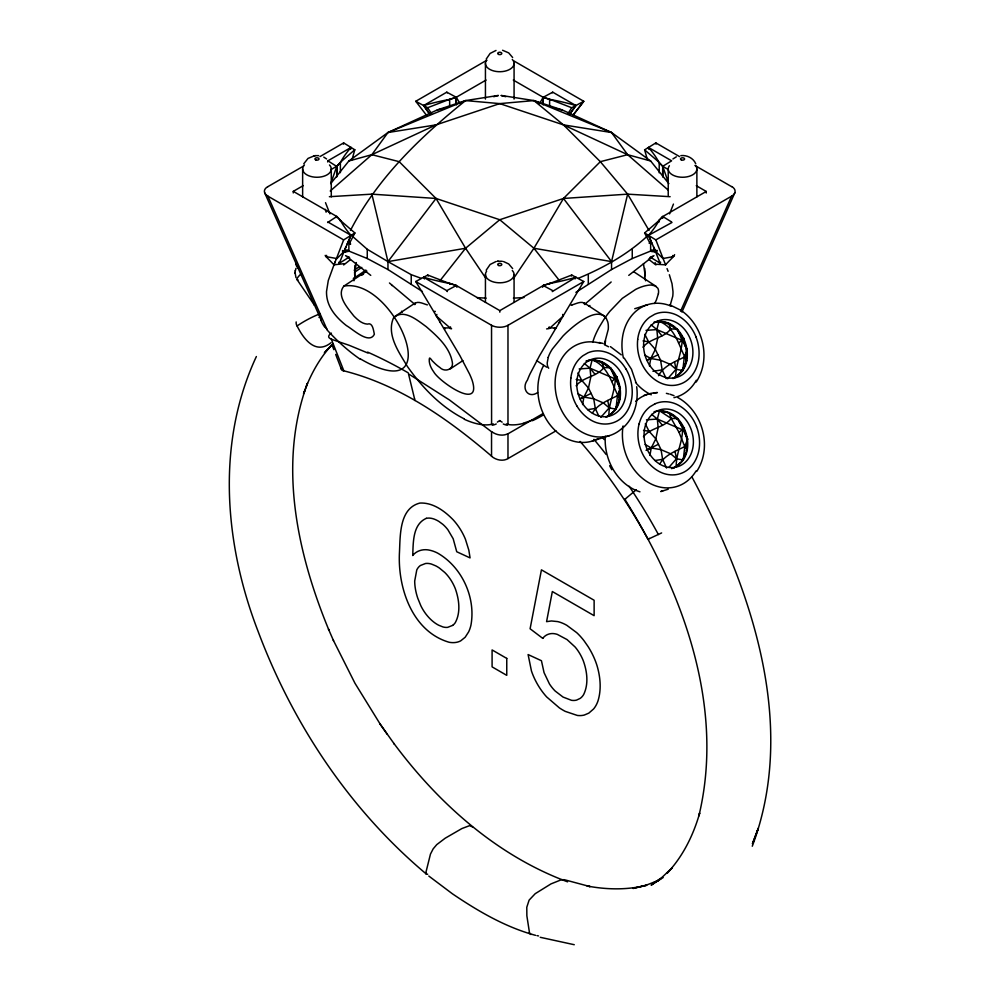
<?xml version="1.0" encoding="UTF-8"?>
<svg xmlns="http://www.w3.org/2000/svg" width="1000" height="1000" viewBox="0 0 1000 1000"><rect width="100%" height="100%" fill="white"/><g stroke="black" fill="none" stroke-linecap="round" stroke-linejoin="round"><path stroke-width="1.5" d="M302.638 196.863L302.638 168.988M331.287 196.863L331.287 168.988M336.737 176.95L336.737 166.45L327.875 160.825L327.638 161.925M514.075 302.4L514.075 274.525M662.712 176.887L662.725 166.325L671.637 160.825L648.487 147.463L648.9 149.362M589.575 360.188L589 360.375C617.913 356.925 632.325 404.275 605.988 417.113C634.475 404.675 617.112 352.837 586.763 360.875M656.425 321.6L655.85 321.775C684.75 318.325 699.175 365.675 672.837 378.525C701.112 366.138 684.262 314.837 654.05 322.137M671.587 468.625C702.212 458.05 685.263 403.425 654.075 411.75M354.888 265.35L354.7 270.613A76.275 53.587 -74.3 0 0 354.7 273.238A64.513 45.325 -74.3 0 0 354.812 276.625L353.938 280.788M295.988 277.675L295.1 272.8M295.262 271.125L295.975 268.375M295.05 273.4L295.3 270.538M673.888 467.812L673.312 467.987C699.638 455.15 685.225 407.788 656.312 411.25M614.95 409.462L615.95 409.15L617.463 395.675L620.388 388.15L615.275 378.988L617.05 377.013L616.05 377.325M681.8 370.863L682.8 370.55L684.3 357.088L687.225 349.55L682.125 340.387L683.9 338.413L682.9 338.725M682.275 460.337L683.275 460.012L684.775 446.55L687.7 439.025L677.837 418.587L671.213 418.45L659.475 410.75L658.475 411.075M615.275 378.988C614.987 391.613 608.65 403.225 608.888 415.812L607.888 416.125M682.125 340.387C681.838 353.025 675.487 364.625 675.738 377.212L674.737 377.537M683.375 428.2L684.375 427.875L682.6 429.862C682.312 442.488 675.962 454.1 676.213 466.688L675.2 467M343.462 144.162L343.65 142.912L354.787 149.775L352.013 159.7M425.85 872.625L430.462 854.1L433.162 848.863L436.737 844.638L445.188 838.213L461.9 828.55L469.625 825.638L472.675 827.038M414.212 304.525C416.712 299.962 423.537 303.938 427.375 304.887M582.587 404.588L583.925 397.088L588.488 387.987L590.837 376.863L590.013 368.175L592.15 359.888C609.212 366.35 612 385.513 619.987 399.425L618.987 399.75M649.425 366L650.775 358.488L655.337 349.387L657.688 338.263L656.85 329.588L659 321.287C676.062 327.762 678.85 346.912 686.838 360.838L685.837 361.15M649.9 455.462L651.25 447.962L655.812 438.862L658.162 427.725L657.325 419.05L659.475 410.75M451.388 328.387L450.275 328.05L450.513 326.887M658.363 293.837L656.475 299.738A29.913 12.438 -48.9 0 1 654.65 303.475M327.875 160.825L351.025 147.463L350.613 149.362M501.238 95.438L533.925 100.588L563.475 124.887L600.325 161.675L627.638 194.15L611.55 261.613L611.55 269.538L575.887 292.375M436.85 314.413L436.4 316.137L450.275 328.05M356.325 262.562L354.7 272.962A76.275 31.725 48.9 0 0 354.7 274.513A64.513 26.837 48.9 0 0 354.812 276.625M548.212 357.438L547.225 362.812A29.913 12.438 -48.9 0 0 548.688 368.25M592.638 342.35L594.362 337.4A57.85 24.062 -48.9 0 1 599.475 326.7L603.475 320.1A51.537 21.438 -48.9 0 1 606.737 315.4A48.025 19.975 -48.9 0 1 609.862 311.325L622.275 298.387L635.688 289.387A56.788 23.625 -48.9 0 1 645.3 285.775L648.363 285.2A50.55 21.025 -48.9 0 1 651.363 285.062L655.15 285.863L657.75 288.137A23.163 9.637 -48.9 0 1 658.375 293.825M304.688 390.763L303.55 393.787L307.5 383.237C277.675 463.675 297.125 553.125 328.825 629.913L328.488 629.15L333.55 640.75M752.275 846.237C798.538 723.325 750.362 586.888 691.888 476.838M336.737 166.45L331.15 182.425M542.587 287.25L543.188 285.5A157.487 90.925 0 0 0 553.088 282.275L571.737 275.038L583.763 281.525L559.825 321.575M293.275 192.938L293.275 191.363L336.788 216.488A153.837 88.812 0 0 0 341.7 221.575L354.888 232.975L343.65 239.9L335.163 261.863M338.85 262.225L339.35 263.238L345.112 248.825M344.05 263.675L333.963 264.837A86.25 35.875 48.9 0 0 330.513 261.188L326 256.625L326.625 255.362M256.375 356.525C215.987 442.987 224.387 544.025 258.012 631.163C292.838 724.087 349.725 809.65 425.938 873.7M669.6 213.888L673.45 204.075M604.3 344.312L608.25 329.375A57.85 24.062 -48.9 0 0 607.762 321.925L606.312 318.463A51.537 21.438 -48.9 0 0 604.75 316.55A48.025 19.975 -48.9 0 0 602.987 315.287C595.5 312.013 587.625 316.9 581.35 320.75A56.788 23.625 -48.9 0 0 570.575 328.925L566.8 332.3A50.55 21.025 -48.9 0 0 562.863 336.163L552.425 348.938A23.163 9.637 -48.9 0 0 548.188 357.438M366.85 271.05L343.862 286.112C336.075 295.587 347.825 308.2 353.812 315.963C357.5 319.713 361.863 323.762 367.388 324.125C372.725 322.062 373.45 330.35 374.363 334.237C369.25 344.963 352.8 329.162 346.463 325.637C337.1 318.263 328.2 308.538 326.75 296.2A67.562 28.1 48.9 0 1 326.525 291.45L328.288 280.512L334.288 264.037M334.325 263.938L334.6 263.238M334.113 264.45L334.438 263.637M334.738 262.9L335.25 261.65M336.213 259.288L343.65 251.85M571.312 276.087L571.737 275.038M343.938 251.588L344.3 250.725M344.487 250.287L345.55 247.825M486.175 59.138L490.125 53.425L496.012 50.45M486.175 270.212L490.125 264.488L496.012 261.525M306.35 386.325C312.55 371.087 320.95 356.6 332.188 344.513L324.363 352.837L333.025 343.913M345.613 247.688L346.962 244.587M345.238 248.562L345.975 246.838M346.85 244.838L351.025 235.35A166.85 96.325 0 0 1 340.3 220.188L336.788 216.488L336.788 217.338M347.163 244.137L347.762 242.787M303.762 163.787L308.012 158.425L314.413 155.762M327.638 222.537L336.788 216.488L336.175 217.537M348.188 241.8L350.538 236.475M670.088 305.637L672.763 296.2A67.562 28.1 -48.9 0 0 672.975 291.45L672.025 283.725L669.35 274.75M680.55 311.275L731.637 196.15L655.85 239.9L644.625 232.963L657.163 222.2A157.613 91 0 0 0 662.738 216.488M681.9 312.087L734.837 192.775M650.65 241.6L649.188 243.363M660.662 262.225L660.163 263.238L650.3 257.125M552.25 291.6L575.875 277.275L575.05 278.938M654.8 251.8L656.1 251.85L656.9 250.238M354.888 232.975L349.925 242.5L350.525 243.787M330.65 183.663L348.875 160.987L387.962 132.525L437.25 109.95L465.575 100.588L498.275 95.438M350.45 230.463C377.212 178.325 420.375 136.912 465.575 100.588L499.75 103.612L533.925 100.588L562.25 109.95L611.55 132.525L650.638 160.987L668.863 183.663M539.55 103.55L543.188 97.312L552.712 92.175L575.875 105.538L574.637 107.312M513.425 278.663L533.925 248.25L563.475 198.463L600.325 161.675L627.638 154.688L650.638 160.987M559.237 322.55L559.925 321.413M559.475 322.163L539.637 355.575L529.975 374.012A67.562 28.1 -48.9 0 0 527.425 380.1C521.1 388.45 528.225 399.062 537.587 392.575M696.188 382.025C711.188 359.425 703.538 326.087 681.6 310.788M696.663 471.488C712.675 447.413 702.837 411.287 677.738 397.512M592.413 413.113C597.6 404.087 608.525 400.213 617.463 395.675M658.538 375.688C663.55 365.887 674.95 361.8 684.3 357.088M659.737 463.988C664.925 454.963 675.85 451.087 684.775 446.55L687.312 450.3L686.312 450.613M347.688 250.175L346.75 251.675L345.175 251.775M513.888 60.95L583.763 101.287L571.737 107.762L567.825 113.812M552.25 92.85L552.712 92.175M574.225 107.9L569.55 114.388M330.25 191.012L371.863 154.688L387.962 132.525L465.575 100.588M569.987 113.8L575.875 105.538A166.85 96.325 0 0 0 549.612 99.35L543.212 97.325L513.288 80.05M559.425 280.587L533.925 248.25L499.75 219.737L436.025 198.463L387.962 261.613L387.962 269.538L422.388 291.525M572.825 115.5L583.763 101.287L573.387 114.775M440.087 280.587L465.575 248.25L499.75 219.737L563.475 198.463L627.638 194.15L670.125 196.7M600.8 417.375L609.188 407.875L607.712 400.5M667.65 378.787L676.025 369.275L674.562 361.912M669.05 467.188L676.5 458.75L675.037 451.375M331.438 169.338L336.887 166.188L340.375 162.475A166.838 96.325 0 0 1 351.025 147.463M706.237 193.025L706.237 191.45L662.562 216.663L659.212 220.188A166.85 96.325 0 0 1 648.487 235.35L651.775 242.825M617.05 377.013L611.712 381.5M651.125 324.85L656.85 329.588L682.113 340.375L683.9 338.413M684.775 446.55L679.038 432.375L684.375 427.875M624.212 426.7C634.663 416.488 638.638 400.988 636.675 386.737M580.1 441.45C606.312 471.375 628.975 504.363 648.012 539.288L649.275 538.387M576.125 385.812C583.263 376.75 596.8 377 603.888 367.587L610.513 367.725L615.262 378.963L590.013 368.175L584.275 363.45M642.975 347.225C650.1 338.162 663.637 338.413 670.738 328.988L677.362 329.125L682.113 340.375M643.45 436.688C650.575 427.625 664.112 427.875 671.213 418.45L669.1 412.587L668.088 412.9M440.037 322.15L459.875 355.575L469.538 374.012A67.562 28.1 48.9 0 1 472.088 380.1C482.45 411.975 438.875 381.325 433.787 371.95C431.15 368.3 428.938 363.938 429.263 359.3C429.263 355.538 431.987 361.213 433.462 362C435.412 364 437.5 365.887 439.825 367.45C444.8 372.788 454.288 369.375 452.212 361.637C449.363 346.838 437.088 336.1 426.175 326.613C417.75 320.562 403.237 307.938 393.4 318.15C386.35 334.888 399.062 352.438 407.312 366.35C422.238 387.5 440.887 407.013 464.188 418.837M548.325 328.363L550.05 327.912L563.088 316.163L562.65 314.438M584.45 304.475L610.037 282.975M578.162 278.375C602.987 268.062 627.4 254.587 647.188 236.175M354.787 149.775L342.3 160.588A158.65 91.587 0 0 0 336.775 166.325M672.925 158.95L676.338 156.838M628.75 275.375L653.975 255.613M636.362 489.688L624.788 499.363A11.575 0.775 -32.7 0 0 625.288 499.325L625.538 499.225M678.562 342.912L682.113 340.387M589.062 306.1L589.913 305.512M452.65 625.388L447.663 627.35A26.237 15.15 60 0 1 442.887 626.925L438.65 625.212A30.512 17.613 60 0 1 425.975 614.125A29.675 17.138 60 0 1 420.8 605.662L417.738 598.15A43.85 25.312 60 0 1 414.7 581.025L416.775 569.925A30.137 17.4 60 0 1 420.425 565.487L425.538 563.5A29.262 16.887 60 0 1 431.463 564.075L435.85 565.9A38.15 22.025 60 0 1 439.375 568.025L444.787 572.487A27.175 15.688 60 0 1 450.337 579.225L451.163 580.5A29.85 17.237 60 0 1 453.45 584.562A29.05 16.775 60 0 1 455.363 588.825C459.087 599.45 460.875 612.3 455.312 622.6A30.675 17.712 60 0 1 452.65 625.388M394.888 316.438L415.288 302.95M450.087 369L462.9 360.6M339.35 263.238L349.212 257.113M647.412 159.762L644.625 149.85L655.85 142.912L679.538 156.588M649.837 257.875L652.5 256.275M497.375 422.113L499.75 420.487M267.875 186.663L303.4 166.15M319.975 156.588L343.65 142.912M426.688 115.5L415.75 101.287L486.8 60.263M424.875 107.312L423.638 105.538L446.788 92.175L456.325 97.312A159.7 92.188 0 0 0 446.388 100.512L427.65 107.713L415.75 101.287M293.275 191.363L303.275 185.6M449.663 106.175L449.663 99.388L456.075 97.375L486.062 80.062M440.275 322.55L415.75 281.525L427.762 275.05L446.413 282.288A157.05 90.675 0 0 0 456.312 285.5L499.825 310.613L543.5 285.4L549.612 283.475A166.85 96.325 0 0 0 575.938 277.238M648.487 235.35L671.875 222.537M415.75 281.525L491.538 325.288A11.638 6.612 0.7 0 0 508.013 325.312L583.763 281.525M654.212 250.837L651.5 251.588M655.675 251.838L657.125 251.012M542.75 413.738L507.975 433.825L507.975 458.575A12.45 9.325 23 0 1 491.438 456.188M507.975 458.575L555.988 430.85M660.975 878.875L651.175 885.188L662.25 877.138L672.362 867.613L667.312 873.025C683 856.213 693.4 835.075 699.675 813.088L698.875 815.913C725.263 706.137 682.7 592 624.925 499.412M663.15 877.588L652.513 883.375L659.35 880.075L646.538 885.05L632.95 888.45L646.725 885.263C627.212 890.1 606.7 889.725 587.025 885.975L590.112 886.612L564.388 879.725L561.5 879.688L551.013 883.888L535.212 893.688L529.113 900.125L526.788 907.262L526.862 915.8L529.438 932.425M424.462 278.938L423.638 277.275L446.788 290.637L456.325 285.5L456.925 287.25M661.625 532.925L648.012 539.288M611.55 269.538L632.25 258.525L654.85 249.35M343.862 286.112C395.112 276.863 450.375 411.112 360.363 358.888M682.8 370.55L676.025 369.275L670.3 364.375L660.575 360.213L650.775 358.488L646.925 360.288L657.95 354.812L655.337 349.387L648.575 341.775L644.8 334.312M615.95 409.15L609.188 407.875L603.45 402.962L593.725 398.812L583.925 397.088L580.075 398.888L591.1 393.4L588.488 387.987L581.725 380.375L577.962 372.9M683.275 460.012L676.5 458.75L670.775 453.837L661.05 449.688L651.25 447.962L646.125 450.363L658.425 444.275L655.812 438.862L649.05 431.25L645.275 423.775M331.062 342.713C315.438 355.125 303.625 338.988 297.05 325.938A5.575 4.55 55.7 0 1 296.188 321.938M348.875 160.987L371.863 154.688L436.025 124.887L499.75 103.612L563.475 124.887L627.638 154.688L668.1 190M655.288 403.675L650.138 406.65A37.413 30.3 72.5 0 0 639.138 423.837M532.6 420.05L523.362 423.225M572.163 304.85C575.775 303.975 582.8 299.913 585.25 304.5M426.325 518.337C412.463 524.4 413.325 542.837 412.725 555.513C416.763 550.325 423.888 548.65 430.075 550.3A45.05 26.012 60 0 1 437.575 553.075C461.938 566.95 475.95 597.513 470.962 625.062A58.5 33.775 60 0 1 468.65 631.85L465.163 637.263L460.712 640.837A43.612 25.175 60 0 1 455.325 642.5A44.95 25.95 60 0 1 449.175 642.275C412.537 631.638 397.962 588.625 399.387 553.862C400.375 536.65 398.713 508.488 419.875 503.062C432.95 502.388 444.562 510.925 453.25 519.9A39.162 22.613 60 0 1 460.138 528.987A39.038 22.538 60 0 1 465.425 539.237L468.837 550.2L470.075 557.913L456.737 551.75L453.175 538.737L447.925 529.8A24.55 14.175 60 0 0 442.837 524.35L439.038 521.538A31.825 18.375 60 0 0 436.438 520.075A28.7 16.575 60 0 0 426.325 518.325M493.25 423.888L491.587 424.312L491.538 325.288M634.738 308.725L647.663 304.65M658 321.6L659 321.287M667.613 323.438L668.625 323.113L670.738 328.988M676.363 329.438L677.362 329.125M591.15 360.2L592.15 359.888M600.775 362.025L601.775 361.712L603.888 367.587M609.513 368.038L610.513 367.725M686.225 349.875L687.225 349.55M619.375 388.462L620.388 388.15M643.875 395.487L649.262 393.787M592.288 441.05L609.525 435.6M676.838 418.913L677.837 418.587M686.7 439.338L687.7 439.025M661.05 491.463L668.225 489.2M554.312 328.6L555.862 328.15A86.075 35.812 -48.9 0 0 553.4 327.925L550.05 327.912M672.362 256.637L673.637 256.312L672.812 255.487M493.688 96.7L498.237 95.575M437.25 109.95L446 108M485.225 277.4L465.575 248.25L387.962 261.613L367.262 249.3L352.312 236.175M387.962 132.525L436.025 124.887M652.95 371.287L662.15 369.875L666.15 378.587M587.638 409.65L595.3 408.462L598.725 415.938M654.963 460.525L662.625 459.338L666.612 468.062M315.05 155.662L318.663 155.638M497.85 261.2L502.3 261.288M314.125 155.8L315.25 155.638M497.212 261.288L498.05 261.175M653.675 392.938L657.4 392.562L653.562 392.95M680.837 155.638C686.85 154.875 693.375 158.075 695.75 163.787M646.012 330.35L656.85 329.588L661.95 335.8M579.163 368.95L590.013 368.175L595.1 374.4M646.488 419.825L657.325 419.05L682.588 429.837M347.987 251.588L345.3 250.837M329.375 196.7L371.863 194.15L436.025 198.463L465.575 248.25M345.8 251.737L344.525 251.812M513.4 298.15L524.012 297.55M344.162 251.825L342.388 251.012M449.475 327.912L446.112 327.925A86.25 35.875 48.9 0 0 443.65 328.162L445.35 328.663M654.825 251.788L652.763 251.675L651.825 250.175M477.025 297.625L486.112 298.15M426.562 874.137L427.7 874.225M326 256.625L336.538 258.488M643.037 340.925L648.575 341.775M576.188 379.525L581.725 380.375M643.512 430.4L649.05 431.25M563.475 124.887L611.55 132.525L627.638 154.688M533.925 248.25L611.55 261.613L563.475 198.463M506.312 423.9L507.975 424.325L507.975 325.288M428.8 876.038L452.463 893.838C478.088 911.175 505.487 927.225 535.525 935.337M537.013 935.638L538.5 935.925M574.263 944.712L540.237 937.3M502.587 50.263L508.7 52.888L512.638 57.512M554.963 108.325L562.25 109.95M599.05 342.475L602.9 343.413M666.375 393.35L668.938 393.975M501.275 95.575L505.812 96.7M371.863 154.688L399.188 161.675L436.025 198.463M326.763 256.438L325.8 256.175M503.5 261.525L508.7 263.962L512.638 268.575M344.663 249.35L367.262 258.525L387.962 269.538M423.638 277.275A166.85 96.325 0 0 0 449.9 283.463L456.3 285.487L456.3 286.337M669.75 304.825L680.837 310.275M371.863 194.15L387.962 261.613L411.225 274.675L421.35 278.375M670.225 394.288L674.025 395.675M533.925 100.588L611.55 132.525M571.737 107.762L553.088 100.525A157.75 91.075 0 0 0 543.188 97.312L543.2 104.875M367.987 353.062L349.125 345.275L331.35 339.25L343.837 370.838C399.825 384.938 448.263 419.087 491.538 456.112L491.538 431.737L449.525 400.012L408.5 373.862L414.513 398.575M323.775 157.113L326.587 158.95M502.125 422.113L499.75 420.775M264.662 192.775L321.337 320.475L320.613 317.337M543.188 285.5L552.712 290.637M644.625 355.025L650.763 358.475M577.775 393.612L583.913 397.062M645.1 444.487L651.237 447.938M694.925 165.475L731.637 186.663M648.413 147.425A166.85 96.325 0 0 1 659.15 162.587L662.712 166.325L668.15 169.462M696.263 185.688L706.237 191.45M327.875 221.988L351.025 235.35M343.65 239.9L267.875 196.15L326.95 329.3L324.775 326.613M347 256.275L349.675 257.875M671.637 221.988L662.725 216.488L663.325 217.537M610.413 346.637L621.275 354.862M633.938 271.875L656.175 286.438M584.188 302.925L603.975 315.9M536.538 360.538L546.737 367.212M542.775 638.387L530.1 628.763L541.438 569.85L594.125 600.262L594.125 615.675L552.337 591.538L546.575 621.65L551.45 620.962L557.725 621.6A44.8 25.863 60 0 1 566.812 625.312L576.712 632.663A42.912 24.775 60 0 1 584.025 640.738L588 646.438A51.4 29.675 60 0 1 591.65 652.738L592.737 654.9A46.7 26.962 60 0 1 597.075 665.825C600.4 677.138 601.525 689.562 597.975 700.962A55.237 31.888 60 0 1 593.55 709L588.8 713.138L584.25 715.062A45.462 26.25 60 0 1 577.362 715.45L565.225 711.363A69.188 39.95 60 0 1 559.375 707.887L546.6 696.875A44.05 25.438 60 0 1 538.8 686.462A45.95 26.525 60 0 1 536.587 682.663A43.75 25.263 60 0 1 531.438 670.938L528.1 654.562L541.438 660.725L544.062 672.65L549.462 683.962A27.088 15.637 60 0 0 555.163 691.025L563.038 697.062L571.462 700.3A29.575 17.075 60 0 0 576.587 700.088L580.15 698.413A33.862 19.55 60 0 0 583.65 694.55C588.8 684.038 587.137 671.3 583.237 660.638A29.85 17.237 60 0 0 579.663 653.413A28.2 16.275 60 0 0 575.062 646.963L567.038 639.575L557.312 634.388A29.525 17.05 60 0 0 550.95 633.638A34.4 19.863 60 0 0 542.75 638.35M345.538 255.613L370.763 275.375M389.45 282.987L415.025 304.513M644.625 149.85L657.163 160.613A157.262 90.8 0 0 1 662.738 166.325M651.6 414.325L657.325 419.05L662.425 425.275M349.925 242.5L348.85 241.6M349.637 243.487L350.525 244.35M656.1 251.85L662.975 258.5L673.487 256.637L668.975 261.188A86.075 35.812 -48.9 0 0 665.537 264.825L655.7 264.2L655.088 262.6M567.575 881.838C496.987 855.625 438.462 803.413 393.888 743.425L394.263 743.95L380.125 724.087L387.212 734.262M624.225 358.088L631.512 369.325L635.9 382.25M429.963 114.4L429.1 113.212M429.45 113.7L423.638 105.538M428.663 112.625L425.288 107.9M446.788 92.175L447.262 92.85M297.062 279.625L314.288 304.962M380.35 724.388L354.95 683.225L333.263 640.125M431.575 113.75L427.65 107.713M671.213 418.45L679.038 432.375M459.963 103.55L456.362 97.387L456.362 104.887M627.638 194.15L649.05 230.463M609.625 465.712L611.788 469.75M649.587 242.5L644.625 232.963M446.788 290.637L447.262 291.6M342.725 250.5L343.4 251.863M657.95 354.812L660.575 360.213L662.15 369.875M658.425 444.275L661.05 449.688L662.625 459.338M591.1 393.4L593.725 398.812L595.3 408.462M648.975 236.475L651.325 241.8M651.55 242.325L652.225 243.837M652.15 243.688L653.9 247.688M653.525 246.838L654.275 248.562M653.962 247.825L655.387 251.15M654.388 248.825L660.163 263.238M427.762 275.05L428.2 276.087M665.6 264.962L655.85 239.9M332.088 345.15L333.888 349.675M325.513 202.675L329.913 213.888M667.038 268.6L667.55 269.913M335.688 354.412L341.35 369.2M667.75 270.438L668.1 271.35M667.962 181.287L662.725 166.325M401.575 311.2L401.987 312.45M295.788 263.9L296.45 265.938M644.75 268.5L644.8 270.613A76.275 53.587 74.3 0 1 644.8 273.238A64.513 45.325 74.3 0 1 644.688 276.625L645.362 279.387M325.312 209.325L326.112 212.2M643.462 263.625L644.8 272.962A76.275 31.725 -48.9 0 1 644.8 274.513A64.513 26.837 -48.9 0 1 644.688 276.613M414.538 398.688L414.925 400.513M549.2 326.85L549.438 328.013M655.85 142.912L656.05 144.162M645.487 280.087L645.575 280.788M696.875 168.988L696.875 196.863M668.225 168.988L668.225 195.312M662.712 166.325L662.712 176.513M662.562 216.663L662.562 218.363M659.212 162.625L659.212 172.812M659.212 220.188L659.212 221.887M650.638 241.9L650.638 250.65M632.25 249.3L632.25 258.525M588.288 274.675L588.288 283.913M549.612 99.338L549.612 106.137M549.612 283.475L549.612 284.325M543.5 285.4L543.5 286.25M543.212 97.325L543.212 104.125M514.075 63.45L514.075 99.075M499.825 310.613L499.825 312.188M485.438 63.45L485.438 99.075M485.438 274.525L485.438 302.4M456.075 97.375L456.075 104.175M449.9 283.475L449.9 284.325M411.225 274.675L411.225 283.913M367.262 249.3L367.262 258.525M348.875 241.9L348.875 250.65M340.375 162.475L340.375 172.662M340.288 220.188L340.288 221.038M336.887 166.188L336.887 176.388M593.95 439.35A345.85 199.775 60 0 1 606.1 454.438M629.087 486.213A345.85 199.775 60 0 1 658.413 534.575M602.425 437.4A351.35 202.95 60 0 1 604.2 439.575M696.075 470.938A48.362 39.175 72.5 0 1 647.575 482.013A48.362 39.175 72.5 0 1 623.075 425.962M635.625 401.362A48.362 39.175 72.5 0 1 654.338 392.863M696.312 380.238A48.362 39.175 72.5 0 1 673.95 397.65M651.287 394.812A48.362 39.175 72.5 0 1 635.55 382.512M623.387 357.887A48.362 39.175 72.5 0 1 671.4 306.238M659.862 321.688A29.762 24.1 72.5 0 1 674.412 327.912M678.325 331.938A29.762 24.1 72.5 0 1 681.438 336.45M683.75 341.238A29.762 24.1 72.5 0 1 685.413 346.6M686.25 352.4A29.762 24.1 72.5 0 1 686.087 358.312M684.9 363.988A29.762 24.1 72.5 0 1 674.513 377.6M605.05 344.3A48.362 39.175 72.5 0 1 605.575 340.763M637.7 339.45A35.838 29.025 72.5 0 1 638.65 334.363A37.413 30.3 72.5 0 1 649.675 317.2L654.812 314.2A37.413 30.3 72.5 0 1 672.513 313.475A35.838 29.025 72.5 0 1 676.938 315.212A37.7 30.538 72.5 0 1 692.85 330.487A35.675 28.887 72.5 0 1 696.025 337M637.712 339.45A37.8 30.625 72.5 0 0 640.5 360.712A35.675 28.887 72.5 0 0 643.637 367.238A37.788 30.612 72.5 0 0 658.138 381.737A35.675 28.9 72.5 0 0 664 384.263A37.775 30.6 72.5 0 0 681.7 383.5A35.737 28.938 72.5 0 0 686.85 380.538A37.775 30.6 72.5 0 0 697.387 364.975A35.675 28.9 72.5 0 0 698.812 358.263A37.788 30.612 72.5 0 0 696.012 337M657.887 411.163A29.762 24.1 72.5 0 1 665.375 412.062M670.337 414.188A29.762 24.1 72.5 0 1 674.887 417.375M678.8 421.4A29.762 24.1 72.5 0 1 681.912 425.925M684.225 430.712A29.762 24.1 72.5 0 1 685.888 436.062M686.712 441.863A29.762 24.1 72.5 0 1 686.562 447.788M685.375 453.45A29.762 24.1 72.5 0 1 683.213 458.512M680.275 462.7A29.762 24.1 72.5 0 1 676.825 465.875M639.95 491.812A48.362 39.175 72.5 0 1 605.3 436.15M663.025 490.65A48.362 39.175 72.5 0 1 660.763 491.538M639.125 423.825A35.838 29.025 72.5 0 0 638.175 428.913A37.8 30.625 72.5 0 0 640.975 450.175A35.675 28.887 72.5 0 0 644.112 456.7A37.788 30.612 72.5 0 0 658.612 471.2A35.675 28.9 72.5 0 0 664.475 473.725A37.775 30.6 72.5 0 0 682.175 472.962A35.737 28.938 72.5 0 0 687.325 470.012A37.775 30.6 72.5 0 0 697.862 454.438A35.675 28.9 72.5 0 0 699.287 447.738A37.788 30.612 72.5 0 0 696.488 426.463M696.5 426.463A35.675 28.887 72.5 0 0 693.35 419.938A37.7 30.538 72.5 0 0 677.412 404.688A35.838 29.025 72.5 0 0 672.987 402.925A37.413 30.3 72.5 0 0 655.288 403.688M585.962 361.125A29.762 24.1 72.5 0 1 607.575 366.512M611.475 370.525A29.762 24.1 72.5 0 1 614.587 375.05M616.9 379.837A29.762 24.1 72.5 0 1 618.562 385.2M619.4 390.988A29.762 24.1 72.5 0 1 619.237 396.912M618.05 402.575A29.762 24.1 72.5 0 1 615.887 407.638M612.962 411.825A29.762 24.1 72.5 0 1 609.5 415M597.825 438.75A48.362 39.175 72.5 0 1 549.237 423.725A48.362 39.175 72.5 0 1 543.65 365.462M623.812 426.6A48.362 39.175 72.5 0 1 557.263 399.35A48.362 39.175 72.5 0 1 600.475 343.35M604.55 344.837A48.362 39.175 72.5 0 1 608.525 346.8M570.862 378.05A35.838 29.025 72.5 0 1 571.8 372.962A37.413 30.3 72.5 0 1 582.825 355.788L587.962 352.8A37.413 30.3 72.5 0 1 605.662 352.062A35.838 29.025 72.5 0 1 610.1 353.8A37.7 30.538 72.5 0 1 626 369.087M570.875 378.05A37.8 30.625 72.5 0 0 573.65 399.3A35.675 28.887 72.5 0 0 576.8 405.825M576.8 405.825A37.788 30.612 72.5 0 0 591.287 420.325A35.675 28.9 72.5 0 0 597.163 422.85A37.775 30.6 72.5 0 0 614.85 422.088A35.737 28.938 72.5 0 0 620.013 419.137A37.775 30.6 72.5 0 0 630.538 403.562M630.55 403.575A35.675 28.9 72.5 0 0 631.962 396.863A37.788 30.612 72.5 0 0 629.163 375.588A35.675 28.887 72.5 0 0 626.025 369.062M354.212 270.188A41.25 4.263 -34.2 0 1 359.188 266.8M363.562 274.037A41.55 4.3 -34.2 0 1 361.912 275.175M365.85 270.05A22.438 2.325 -34.2 0 1 353.312 278.512M354.538 272.3A22.438 2.325 -34.2 0 1 361.775 267.413M298.512 268.163A48.362 5 -34.2 0 1 298 266.062M315.275 305.225A48.362 5 -34.2 0 1 314.262 304.062M298.05 279.887A48.362 5 -34.2 0 1 301.087 273.775M297.062 325.962A345.85 199.775 60 0 1 319.812 313.863M426.538 874.175A3.812 1.7 -50.6 0 1 425.887 872.6M531.025 934.5A3.812 2.612 -71.6 0 1 529.475 932.412M549.625 328.438A189.1 116.213 -0.1 0 1 546.613 328.925M451.575 328.775A189.1 116.213 -0.1 0 1 450.062 328.537M423.562 105.575A166.838 96.325 0 0 1 449.588 99.425M674.6 254.638A189.1 108.938 3.2 0 1 673.825 256.337M655.925 264.95A48.712 11.3 42 0 1 648.55 259.1M731.8 186.562A11.638 6.825 -0.8 0 1 731.688 196.175M610.5 282.525A42.312 2.175 -39.9 0 1 611.175 281.988M491.55 424.338A91.5 38.112 49 0 1 464.363 419.312M523.237 423.45A94.838 39.4 -48.7 0 1 507.887 424.45M507.287 425.238A29.762 8.875 46.1 0 1 503.275 423.975M496.238 423.975A29.762 8.875 -46.1 0 1 492.225 425.238M543.387 414.9A76.525 32.2 -49.1 0 1 532.35 420.712M571.188 305.338A42.312 7.375 -29.4 0 1 571.9 305.062M434.75 311.225A44.425 4.5 28.1 0 1 435.325 311.5M325.588 256.225A189.1 109.188 -3.3 0 1 325.2 255.362M350.45 259.55A49.225 11.413 -42 0 1 343.625 264.962M267.95 196.1A11.638 6.612 0.8 0 1 267.825 186.637M360.438 359.387A91.5 38.237 48.9 0 1 326.725 329.55M324.525 326.8A29.762 28.963 36.9 0 1 321.062 320.575M391.55 285.163A42.312 1.787 39.3 0 1 392.1 285.587M507.837 433.7A12.363 8.637 18.3 0 1 491.675 431.637M367.638 352.125A390.95 163.162 49 0 1 408.237 372.85M331.637 339.113A12.35 4.575 -11.1 0 1 331.438 333.137M343.65 370.938A12.45 4.05 -15.9 0 1 341.775 367.863M329.487 164.975A14.325 8.275 0 0 1 316.962 177.262A14.325 8.275 0 0 1 304.438 164.975M512.275 270.512A14.325 8.275 0 0 1 500.462 282.787A14.325 8.275 0 0 1 486.613 271.238M695.688 165.7A14.325 8.275 0 0 1 682.55 177.262A14.325 8.275 0 0 1 669.4 165.7M512.275 59.438A14.325 8.275 0 0 1 500.462 71.712A14.325 8.275 0 0 1 486.613 60.163M757.337 830.788L752.438 843.8L758.363 828.162L757.337 830.788M506.763 658.413L492.088 649.938L492.088 666.875L506.763 675.35L506.763 658.413M643.888 340.788A29.762 24.1 72.5 0 0 677.087 377.275A29.762 24.1 72.5 0 0 683.787 328.5A29.762 24.1 72.5 0 0 643.888 340.788M644.362 430.262A29.762 24.1 72.5 0 0 677.562 466.737A29.762 24.1 72.5 0 0 684.262 417.962A29.762 24.1 72.5 0 0 644.362 430.262M577.05 379.387A29.762 24.1 72.5 0 0 610.237 415.875A29.762 24.1 72.5 0 0 616.95 367.1A29.762 24.1 72.5 0 0 577.05 379.387M319.025 317.45A29.762 4.475 8.1 0 0 319.075 317.525M315.938 159.987A2.05 1.188 0 0 0 319.012 158.963A2.05 1.188 0 0 0 315.938 157.938A2.05 1.188 0 0 0 315.938 159.987M498.725 265.525A2.05 1.188 0 0 0 501.8 264.5A2.05 1.188 0 0 0 498.738 263.475A2.05 1.188 0 0 0 498.725 265.525M681.438 159.963A2.05 1.188 0 0 0 684.6 159.025A2.05 1.188 0 0 0 681.612 157.912A2.05 1.188 0 0 0 681.438 159.963M498.65 54.425A2.05 1.188 0 0 0 501.8 53.487A2.05 1.188 0 0 0 498.812 52.375A2.05 1.188 0 0 0 498.65 54.425"/></g></svg>
